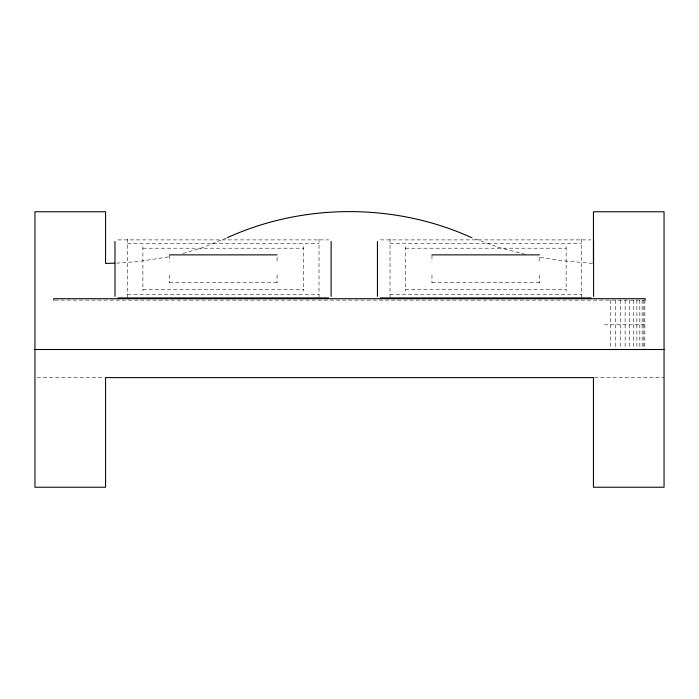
<?xml version="1.0" encoding="UTF-8"?>
<svg xmlns="http://www.w3.org/2000/svg" width="699" height="699" viewBox="0 0 699 699"><rect width="100%" height="100%" fill="white"/><g stroke="black" fill="none" stroke-linecap="round" stroke-linejoin="round"><path stroke-width="0.52" stroke-dasharray="3.5 2.62" d="M610.288 300.116L610.288 349.5M644.845 300.116L644.845 349.5M226.572 238.018L200.438 248.407L180.735 254.104M168.398 256.865L138.559 261.513L116.628 263.139M117.965 239.897L328.635 239.897M380.405 239.897L591.074 239.897M127.576 243.532L319.024 243.532M390.016 243.532L581.463 243.532M142.893 248.206L303.707 248.206M405.333 248.206L566.146 248.206M169.525 282.553L277.075 282.553M431.965 282.553L539.514 282.553M142.893 289.604L303.707 289.604M405.333 289.604L566.146 289.604M127.576 294.288L319.024 294.288M390.016 294.288L581.463 294.288M54.863 300.116L644.137 300.116M604.434 324.808L645.229 324.808M37.126 377.609L104.492 377.609M594.508 377.609L664.05 377.609M592.429 263.357L560.86 260.605L537.583 256.926M525.202 254.366L499.296 247.568L471.458 237.59M643.823 300.116L643.823 349.5M642.128 300.116L642.128 349.5M639.812 300.116L639.812 349.5M636.894 300.116L636.894 349.5M633.434 300.116L633.434 348.425M629.484 300.116L629.484 348.425M625.124 300.116L625.124 348.425M620.415 300.116L620.415 348.425M615.443 300.116L615.443 349.5M581.463 238.927L581.463 297.966M566.146 246.677L566.146 291.142M539.514 257.424L539.514 262.824M539.514 274.995L539.514 282.938M431.965 255.257L431.965 261.741M431.965 274.995L431.965 282.938M405.333 246.677L405.333 291.142M390.016 238.927L390.016 297.966M319.024 238.927L319.024 297.966M303.707 246.677L303.707 291.142M277.075 257.424L277.075 262.824M277.075 274.995L277.075 282.938M169.525 255.257L169.525 261.741M169.525 274.995L169.525 282.938M142.893 246.677L142.893 291.142M127.576 238.927L127.576 297.966"/><path stroke-width="1.05" d="M227.542 237.59C303.611 202.955 395.389 202.955 471.458 237.59M114.619 263.182L105.575 263.418L105.575 211.762L34.95 211.762L34.95 487.238L105.575 487.238L105.575 377.609L593.425 377.609L593.425 487.238L664.05 487.238L664.05 211.762L593.425 211.762L593.425 263.418M117.965 297.923L328.635 297.923M380.405 297.923L591.074 297.923M34.95 349.5L664.05 349.5M645.229 300.116L645.229 298.718L53.771 298.718L53.771 300.116M593.573 241.435L593.573 296.385M539.514 254.873L431.965 254.873M377.425 241.435L377.425 296.385M331.134 241.435L331.134 296.385M277.075 254.873L169.525 254.873M114.977 241.435L114.977 296.385"/></g></svg>
